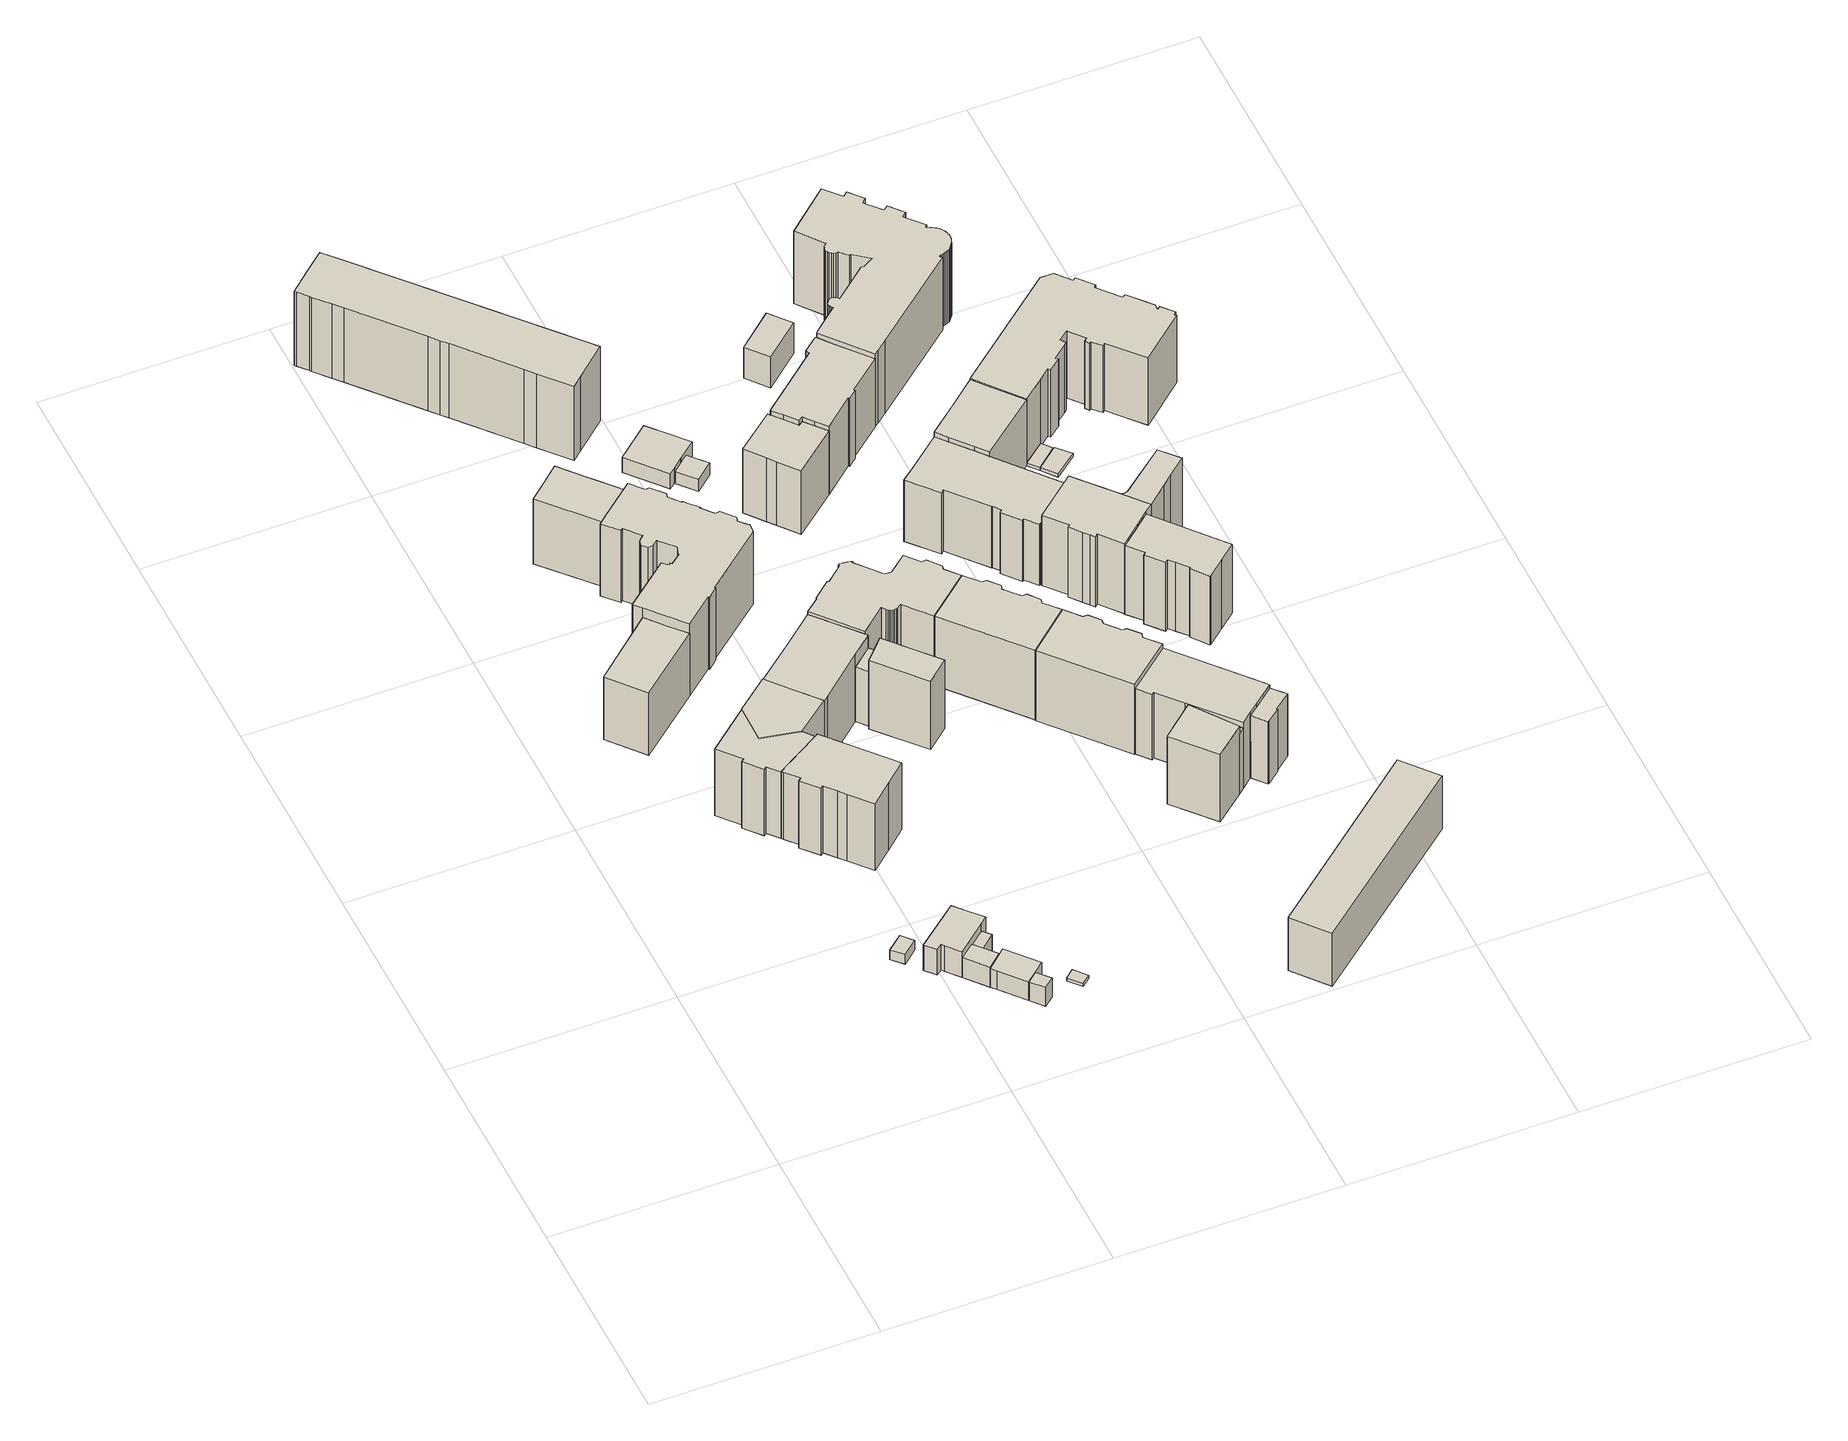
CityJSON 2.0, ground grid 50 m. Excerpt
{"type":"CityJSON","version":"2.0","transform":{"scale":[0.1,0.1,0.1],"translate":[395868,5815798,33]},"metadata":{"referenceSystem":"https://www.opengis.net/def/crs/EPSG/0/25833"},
"CityObjects":{
"building1":{"type":"Building","attributes":{"Gemeindeschluessel":"11000009","BezugspunktDach":"2200","function":"31001_2000","measuredHeight":2.67,"storeysAboveGround":1},"address":[{"country":"Germany","locality":"Berlin","thoroughfareNumber":"2 (2)","thoroughfareName":"Schwindstraße"}],"geometry":[{"type":"Solid","lod":"1","boundaries":[[[[0,1,2,3]],[[4,5,6,7]],[[4,7,3,2]],[[5,4,2,1]],[[6,5,1,0]],[[7,6,0,3]]]]}]},
"building2":{"type":"Building","attributes":{"Gemeindeschluessel":"11000009","BezugspunktDach":"2200","function":"31001_1010","measuredHeight":19.18,"storeysAboveGround":5},"address":[{"country":"Germany","locality":"Berlin","thoroughfareNumber":"4","thoroughfareName":"Karpfenteichstraße"}],"geometry":[{"type":"Solid","lod":"1","boundaries":[[[[8,9,10,11,12]],[[13,14,15,16,17]],[[13,17,12,11]],[[14,13,11,10]],[[15,14,10,9]],[[16,15,9,8]],[[17,16,8,12]]]]}]},
"building3":{"type":"Building","attributes":{"Gemeindeschluessel":"11000009","BezugspunktDach":"2200","function":"31001_1010","measuredHeight":8.72,"storeysAboveGround":2},"address":[{"country":"Germany","locality":"Berlin","thoroughfareNumber":"2","thoroughfareName":"Schwindstraße"}],"geometry":[{"type":"Solid","lod":"1","boundaries":[[[[18,19,20,21,22,23,24,25,26]],[[27,28,29,30,31,32,33,34,35]],[[27,35,26,25]],[[28,27,25,24]],[[29,28,24,23]],[[30,29,23,22]],[[31,30,22,21]],[[32,31,21,20]],[[33,32,20,19]],[[34,33,19,18]],[[35,34,18,26]]]]}]},
"building4":{"type":"Building","attributes":{"Gemeindeschluessel":"11000009","function":"31001_1010"},"address":[{"country":"Germany","locality":"Berlin","thoroughfareNumber":"15","thoroughfareName":"Karpfenteichstraße"},{"country":"Germany","locality":"Berlin","thoroughfareNumber":"1","thoroughfareName":"Schwindstraße"}],"children":["building4-1","building4-2","building4-3"]},
"building4-1":{"type":"BuildingPart","attributes":{"BezugspunktDach":"2200","measuredHeight":22.86,"storeysAboveGround":4},"parents":["building4"],"geometry":[{"type":"MultiSurface","lod":"1","boundaries":[[[36,37,38,39,40,41,42,43,44,45,46,47,48,49]],[[50,51,52,53,54,55,56,57,58,59,60,61,62,63]],[[64,65,66,65,67,49,48]],[[68,64,50,48,47]],[[52,51,47,46]],[[53,52,46,45]],[[54,53,45,44]],[[55,54,44,43]],[[56,55,43,42]],[[57,56,42,41]],[[58,57,41,40]],[[59,58,40,39]],[[60,59,39,38]],[[61,60,38,37]],[[62,61,37,36]],[[63,62,36,49]],[[50,66,65,64]],[[63,67,65,66]],[[51,50,64,68]]]}]},
"building4-2":{"type":"BuildingPart","attributes":{"BezugspunktDach":"2200","measuredHeight":22.29,"storeysAboveGround":4},"parents":["building4"],"geometry":[{"type":"MultiSurface","lod":"1","boundaries":[[[69,70,71,72,67,65,68,73,74,75]],[[76,77,51,66,63,78,79,80,81,82]],[[76,82,75,74]],[[77,76,74,73]],[[51,77,73,68]],[[78,63,67,72]],[[79,78,72,71]],[[80,79,71,70]],[[81,80,70,69]],[[82,81,69,75]],[[66,50,64,65]],[[51,68,64,50]],[[66,65,67,63]]]}]},
"building4-3":{"type":"BuildingPart","attributes":{"BezugspunktDach":"2200","measuredHeight":21.88,"storeysAboveGround":4},"parents":["building4"],"geometry":[{"type":"Solid","lod":"1","boundaries":[[[[83,84,85,86,87,88]],[[76,89,90,91,77,92]],[[76,92,88,87]],[[89,76,87,86]],[[90,89,86,85]],[[91,90,85,84]],[[77,91,84,83]],[[92,77,83,88]]]]}]},
"building5":{"type":"Building","attributes":{"Gemeindeschluessel":"11000009","function":"31001_2000"},"address":[{"country":"Germany","locality":"Berlin","thoroughfareNumber":"2 (1)","thoroughfareName":"Schwindstraße"}],"children":["building5-1","building5-2","building5-3","building5-4"]},
"building5-1":{"type":"BuildingPart","attributes":{"BezugspunktDach":"2200","measuredHeight":5.3,"storeysAboveGround":1},"parents":["building5"],"geometry":[{"type":"MultiSurface","lod":"1","boundaries":[[[93,94,95,96,97,98,99]],[[100,101,102,103,104,105,106]],[[101,100,98,97]],[[102,101,97,96]],[[103,102,96,95]],[[105,104,94,93]],[[106,105,93,99]],[[100,106,99,98,107]],[[95,94,104,103]]]}]},
"building5-2":{"type":"BuildingPart","attributes":{"BezugspunktDach":"2200","measuredHeight":5.22,"storeysAboveGround":1},"parents":["building5"],"geometry":[{"type":"Solid","lod":"1","boundaries":[[[[108,109,110,111]],[[30,112,113,114]],[[30,114,111,110]],[[112,30,110,109]],[[113,112,109,108]],[[113,108,111,114]]]]}]},
"building5-3":{"type":"BuildingPart","attributes":{"BezugspunktDach":"2200","measuredHeight":5.57,"storeysAboveGround":1},"parents":["building5"],"geometry":[{"type":"MultiSurface","lod":"1","boundaries":[[[115,116,117,118,119]],[[114,113,100,106,31]],[[114,31,119,118]],[[113,108,111,114,118,117]],[[100,113,117,116]],[[99,98,116,115]],[[31,106,115,119]],[[114,111,108,113]],[[106,100,98,99]]]}]},
"building5-4":{"type":"BuildingPart","attributes":{"BezugspunktDach":"2200","measuredHeight":5.3,"storeysAboveGround":1},"parents":["building5"],"geometry":[{"type":"Solid","lod":"1","boundaries":[[[[120,121,95,94]],[[103,122,123,104]],[[122,103,95,121]],[[123,122,121,120]],[[104,123,120,94]],[[94,95,103,104]]]]}]},
"building6":{"type":"Building","attributes":{"Gemeindeschluessel":"11000009","BezugspunktDach":"2200","function":"31001_2000","measuredHeight":0.884,"storeysAboveGround":1},"address":[{"country":"Germany","locality":"Berlin","thoroughfareNumber":"2 (3)","thoroughfareName":"Schwindstraße"}],"geometry":[{"type":"Solid","lod":"1","boundaries":[[[[124,125,126,127]],[[128,129,130,131]],[[128,131,127,126]],[[129,128,126,125]],[[130,129,125,124]],[[131,130,124,127]]]]}]},
"building7":{"type":"Building","attributes":{"Gemeindeschluessel":"11000009","BezugspunktDach":"2200","function":"31001_1010","measuredHeight":19.99,"storeysAboveGround":5},"address":[{"country":"Germany","locality":"Berlin","thoroughfareNumber":"9","thoroughfareName":"Defreggerstraße"}],"geometry":[{"type":"Solid","lod":"1","boundaries":[[[[132,133,134,135,136,137,138,139]],[[140,141,142,143,144,145,146,147]],[[140,147,139,138]],[[141,140,138,137]],[[142,141,137,136]],[[143,142,136,135]],[[144,143,135,134]],[[145,144,134,133]],[[146,145,133,132]],[[147,146,132,139]]]]}]},
"building8":{"type":"Building","attributes":{"Gemeindeschluessel":"11000009","BezugspunktDach":"2200","function":"31001_1010","measuredHeight":20.35,"storeysAboveGround":4},"address":[{"country":"Germany","locality":"Berlin","thoroughfareNumber":"10","thoroughfareName":"Defreggerstraße"},{"country":"Germany","locality":"Berlin","thoroughfareNumber":"3","thoroughfareName":"Karpfenteichstraße"}],"geometry":[{"type":"Solid","lod":"1","boundaries":[[[[148,149,150,151,152,153,154,155,156,157,158,159,160,161,162,163,164,165,166,167,168,169,170,171,172,173,174,175,176,177,178,179,180,181,182,183,184,185,186,187,188,189,190]],[[191,192,193,194,195,196,197,198,199,200,201,202,203,204,205,146,144,206,207,208,209,210,211,212,213,214,215,216,217,218,219,220,221,222,223,224,225,226,227,228,15,13,229]],[[191,229,190,189]],[[192,191,189,188]],[[193,192,188,187]],[[194,193,187,186]],[[195,194,186,185]],[[196,195,185,184]],[[197,196,184,183]],[[198,197,183,182]],[[199,198,182,181]],[[200,199,181,180]],[[201,200,180,179]],[[202,201,179,178]],[[203,202,178,177]],[[204,203,177,176]],[[205,204,176,175]],[[146,205,175,174]],[[144,146,174,173]],[[206,144,173,172]],[[207,206,172,171]],[[208,207,171,170]],[[209,208,170,169]],[[210,209,169,168]],[[211,210,168,167]],[[212,211,167,166]],[[213,212,166,165]],[[214,213,165,164]],[[215,214,164,163]],[[216,215,163,162]],[[217,216,162,161]],[[218,217,161,160]],[[219,218,160,159]],[[220,219,159,158]],[[221,220,158,157]],[[222,221,157,156]],[[223,222,156,155]],[[224,223,155,154]],[[225,224,154,153]],[[226,225,153,152]],[[227,226,152,151]],[[228,227,151,150]],[[15,228,150,149]],[[13,15,149,148]],[[229,13,148,190]]]]}]},
"building9":{"type":"Building","attributes":{"Gemeindeschluessel":"11000009","BezugspunktDach":"2200","function":"31001_1010","measuredHeight":23.7,"storeysAboveGround":5},"address":[{"country":"Germany","locality":"Berlin","thoroughfareNumber":"14, 14A, 15","thoroughfareName":"Defreggerstraße"}],"geometry":[{"type":"Solid","lod":"1","boundaries":[[[[230,231,232,233,234,235,236,237,238,239,240,241,242,243,244,245,246,247]],[[248,249,250,251,252,253,254,255,256,257,258,259,260,261,262,263,264,265]],[[248,265,247,246]],[[249,248,246,245]],[[250,249,245,244]],[[251,250,244,243]],[[252,251,243,242]],[[253,252,242,241]],[[254,253,241,240]],[[255,254,240,239]],[[256,255,239,238]],[[257,256,238,237]],[[258,257,237,236]],[[259,258,236,235]],[[260,259,235,234]],[[261,260,234,233]],[[262,261,233,232]],[[263,262,232,231]],[[264,263,231,230]],[[265,264,230,247]]]]}]},
"building10":{"type":"Building","attributes":{"Gemeindeschluessel":"11000009","function":"31001_1010"},"address":[{"country":"Germany","locality":"Berlin","thoroughfareNumber":"16","thoroughfareName":"Karpfenteichstraße"}],"children":["building10-1","building10-2","building10-3"]},
"building10-1":{"type":"BuildingPart","attributes":{"BezugspunktDach":"2200","measuredHeight":22.66,"storeysAboveGround":4},"parents":["building10"],"geometry":[{"type":"Solid","lod":"1","boundaries":[[[[266,267,268,269,270,271,272,273,274,275,276,277]],[[278,279,280,281,282,283,284,285,286,287,288,289]],[[278,289,277,276]],[[279,278,276,275]],[[280,279,275,274]],[[281,280,274,273]],[[282,281,273,272]],[[283,282,272,271]],[[284,290,291,283,271,270]],[[285,284,270,269]],[[286,285,269,268]],[[287,286,268,267]],[[288,287,267,266]],[[289,288,266,277]],[[283,291,290,284]]]]}]},
"building10-2":{"type":"BuildingPart","attributes":{"BezugspunktDach":"2200","measuredHeight":15.35,"storeysAboveGround":4},"parents":["building10"],"geometry":[{"type":"MultiSurface","lod":"1","boundaries":[[[292,293,291,290]],[[283,294,295,284]],[[294,283,291,293]],[[284,295,292,290]],[[284,290,291,283]],[[295,296,297,292]],[[294,293,297,296]]]}]},
"building10-3":{"type":"BuildingPart","attributes":{"BezugspunktDach":"2200","measuredHeight":20.87,"storeysAboveGround":4},"parents":["building10"],"geometry":[{"type":"MultiSurface","lod":"1","boundaries":[[[298,299,300,301,302,303,304]],[[295,296,294,305,306,307,308]],[[295,308,304,303]],[[297,292,295,303,302]],[[293,297,296,302,301]],[[305,294,301,300]],[[306,305,300,299]],[[307,306,299,298]],[[308,307,298,304]],[[296,295,292,297]],[[294,309,296,297,293]]]}]},
"building11":{"type":"Building","attributes":{"Gemeindeschluessel":"11000009","BezugspunktDach":"2200","function":"31001_1010","measuredHeight":19.86,"storeysAboveGround":4},"address":[{"country":"Germany","locality":"Berlin","thoroughfareNumber":"17","thoroughfareName":"Karpfenteichstraße"},{"country":"Germany","locality":"Berlin","thoroughfareNumber":"1","thoroughfareName":"Leiblstraße"}],"geometry":[{"type":"Solid","lod":"1","boundaries":[[[[310,311,312,313,314,315,316,317,318,319,320,321,322,323,324,325,326,327,328,329,330,331,332,333,334,335,336,337,338,339,340,341,342,343,344]],[[345,346,347,348,349,350,351,352,353,354,355,356,357,358,359,360,361,362,363,364,365,366,367,368,369,370,371,372,373,374,375,376,377,282,279]],[[345,279,344,343]],[[346,345,343,342]],[[347,346,342,341]],[[348,347,341,340]],[[349,348,340,339]],[[350,349,339,338]],[[351,350,338,337]],[[352,351,337,336]],[[353,352,336,335]],[[354,353,335,334]],[[355,354,334,333]],[[356,355,333,332]],[[357,356,332,331]],[[358,357,331,330]],[[359,358,330,329]],[[360,359,329,328]],[[361,360,328,327]],[[362,361,327,326]],[[363,362,326,325]],[[364,363,325,324]],[[365,364,324,323]],[[366,365,323,322]],[[367,366,322,321]],[[368,367,321,320]],[[369,368,320,319]],[[370,369,319,318]],[[371,370,318,317]],[[372,371,317,316]],[[373,372,316,315]],[[374,373,315,314]],[[375,374,314,313]],[[376,375,313,312]],[[377,376,312,311]],[[282,377,311,310]],[[279,282,310,344]]]]}]},
"building12":{"type":"Building","attributes":{"Gemeindeschluessel":"11000009","BezugspunktDach":"2200","function":"31001_1010","measuredHeight":4.77,"storeysAboveGround":1},"address":[{"country":"Germany","locality":"Berlin","thoroughfareNumber":"12","thoroughfareName":"Defreggerstraße"}],"geometry":[{"type":"Solid","lod":"1","boundaries":[[[[378,379,380,381,382,383,384]],[[385,386,387,388,389,390,391]],[[385,391,384,383]],[[386,385,383,382]],[[387,386,382,381]],[[388,387,381,380]],[[389,388,380,379]],[[390,389,379,378]],[[391,390,378,384]]]]}]},
"building13":{"type":"Building","attributes":{"Gemeindeschluessel":"11000009","BezugspunktDach":"2200","function":"31001_2523","measuredHeight":3.45,"storeysAboveGround":1},"address":[{"country":"Germany","locality":"Berlin","thoroughfareNumber":"11 (1)","thoroughfareName":"Defreggerstraße"}],"geometry":[{"type":"Solid","lod":"1","boundaries":[[[[392,393,394,395]],[[396,397,398,399]],[[396,399,395,394]],[[397,396,394,393]],[[398,397,393,392]],[[399,398,392,395]]]]}]},
"building14":{"type":"Building","attributes":{"Gemeindeschluessel":"11000009","BezugspunktDach":"2200","function":"31001_1010","measuredHeight":20.08,"storeysAboveGround":5},"address":[{"country":"Germany","locality":"Berlin","thoroughfareNumber":"11","thoroughfareName":"Defreggerstraße"}],"geometry":[{"type":"Solid","lod":"1","boundaries":[[[[400,401,402,403,404,405,406,407,408,409]],[[410,411,412,413,414,415,416,417,418,419]],[[410,419,409,408]],[[411,410,408,407]],[[412,411,407,406]],[[413,412,406,405]],[[414,413,405,404]],[[415,414,404,403]],[[416,415,403,402]],[[417,416,402,401]],[[418,417,401,400]],[[419,418,400,409]]]]}]},
"building15":{"type":"Building","attributes":{"Gemeindeschluessel":"11000009","BezugspunktDach":"2200","function":"31001_1010","measuredHeight":19.62,"storeysAboveGround":4},"address":[{"country":"Germany","locality":"Berlin","thoroughfareNumber":"2","thoroughfareName":"Leiblstraße"}],"geometry":[{"type":"Solid","lod":"1","boundaries":[[[[420,421,422,423,424,425,426,427,428,429,430,431,322,321]],[[432,433,434,435,436,437,438,439,440,441,442,443,444,445]],[[432,445,321,322]],[[433,432,322,431]],[[434,433,431,430]],[[435,434,430,429]],[[436,435,429,428]],[[437,436,428,427]],[[438,437,427,426]],[[439,438,426,425]],[[440,439,425,424]],[[441,440,424,423]],[[442,441,423,422]],[[443,442,422,421]],[[444,443,421,420]],[[445,444,420,321]]]]}]},
"building16":{"type":"Building","attributes":{"Gemeindeschluessel":"11000009","BezugspunktDach":"2200","function":"31001_1010","measuredHeight":19.81,"storeysAboveGround":4},"address":[{"country":"Germany","locality":"Berlin","thoroughfareNumber":"3","thoroughfareName":"Leiblstraße"}],"geometry":[{"type":"Solid","lod":"1","boundaries":[[[[446,447,448,449,450,451,452,453,454,455,456,457,458,421,420]],[[459,460,461,462,463,464,465,466,467,468,469,470,471,472,473]],[[459,473,420,421]],[[460,459,421,458]],[[461,460,458,457]],[[462,461,457,456]],[[463,462,456,455]],[[464,463,455,454]],[[465,464,454,453]],[[466,465,453,452]],[[467,466,452,451]],[[468,467,451,450]],[[469,468,450,449]],[[470,469,449,448]],[[471,470,448,447]],[[472,471,447,446]],[[473,472,446,420]]]]}]},
"building17":{"type":"Building","attributes":{"Gemeindeschluessel":"11000009","BezugspunktDach":"2200","function":"31001_1010","measuredHeight":20.66,"storeysAboveGround":4},"address":[{"country":"Germany","locality":"Berlin","thoroughfareNumber":"2","thoroughfareName":"Karpfenteichstraße"}],"geometry":[{"type":"Solid","lod":"1","boundaries":[[[[474,475,476,477,478,479,480,481,482,483,484,485,486,487,488,489,490]],[[491,492,493,494,495,496,497,498,499,500,501,502,503,504,505,506,507]],[[491,507,490,489]],[[492,491,489,488]],[[493,492,488,487]],[[494,493,487,486]],[[495,494,486,485]],[[496,495,485,484]],[[497,496,484,483]],[[498,497,483,482]],[[499,498,482,481]],[[500,499,481,480]],[[501,500,480,479]],[[502,501,479,478]],[[503,502,478,477]],[[504,503,477,476]],[[505,504,476,475]],[[506,505,475,474]],[[507,506,474,490]]]]}]},
"building18":{"type":"Building","attributes":{"Gemeindeschluessel":"11000009","BezugspunktDach":"2200","function":"31001_1010","measuredHeight":16.63,"storeysAboveGround":4},"address":[{"country":"Germany","locality":"Berlin","thoroughfareNumber":"5, 6, 7","thoroughfareName":"Leiblstraße"}],"geometry":[{"type":"Solid","lod":"1","boundaries":[[[[508,509,510,511,512]],[[513,514,515,516,517]],[[513,517,512,511]],[[514,513,511,510]],[[515,514,510,509]],[[516,515,509,508]],[[517,516,508,512]]]]}]},
"building19":{"type":"Building","attributes":{"Gemeindeschluessel":"11000009","function":"31001_1010"},"address":[{"country":"Germany","locality":"Berlin","thoroughfareNumber":"4","thoroughfareName":"Leiblstraße"}],"children":["building19-1","building19-2","building19-3","building19-4"]},
"building19-1":{"type":"BuildingPart","attributes":{"BezugspunktDach":"2200","measuredHeight":20.63,"storeysAboveGround":4},"parents":["building19"],"geometry":[{"type":"MultiSurface","lod":"1","boundaries":[[[518,519,520,521,522,523,524,525,526,527,528,529]],[[530,531,532,533,534,535,536,537,538,539,540,541]],[[530,541,529,528]],[[531,530,528,527]],[[532,531,527,526]],[[533,532,526,525]],[[534,533,525,524]],[[542,543,524,523]],[[536,544,542,535,523,522]],[[537,536,522,521]],[[545,546,537,521,520]],[[539,538,520,519]],[[540,539,519,518]],[[541,540,518,529]],[[535,534,543,542]],[[547,535,542,544,536]],[[538,537,546,545]]]}]},
"building19-2":{"type":"BuildingPart","attributes":{"BezugspunktDach":"2200","measuredHeight":16.89,"storeysAboveGround":4},"parents":["building19"],"geometry":[{"type":"Solid","lod":"1","boundaries":[[[[548,549,546,545,550]],[[538,537,551,552,553]],[[538,553,550,545]],[[551,537,546,549]],[[553,552,548,550]],[[537,538,545,546]],[[551,549,548,552]]]]}]},
"building19-3":{"type":"BuildingPart","attributes":{"BezugspunktDach":"2200","measuredHeight":20.24,"storeysAboveGround":4},"parents":["building19"],"geometry":[{"type":"MultiSurface","lod":"1","boundaries":[[[554,555,556,557]],[[552,551,558,559]],[[552,559,557,556]],[[549,548,560,556,555]],[[558,551,555,554]],[[559,558,554,557]],[[551,552,560,548,549]]]}]},
"building19-4":{"type":"BuildingPart","attributes":{"BezugspunktDach":"2200","measuredHeight":19.57,"storeysAboveGround":4},"parents":["building19"],"geometry":[{"type":"MultiSurface","lod":"1","boundaries":[[[561,562,563,564,565,566,567,568,543,544]],[[534,569,570,571,572,573,574,575,576,536]],[[569,534,543,568]],[[570,569,568,567]],[[571,570,567,566]],[[572,571,566,565]],[[573,572,565,564]],[[574,573,564,563]],[[575,574,563,562]],[[576,575,562,561]],[[536,576,561,544]],[[534,577,535,542,543]],[[536,544,542,535,578]]]}]},
"building20":{"type":"Building","attributes":{"Gemeindeschluessel":"11000009","BezugspunktDach":"2200","function":"31001_2000","measuredHeight":8.72,"storeysAboveGround":2},"address":[{"country":"Germany","locality":"Berlin","thoroughfareNumber":"50 (1)","thoroughfareName":"Am Treptower Park"}],"geometry":[{"type":"Solid","lod":"1","boundaries":[[[[579,580,581,582]],[[583,584,585,586]],[[583,586,582,581]],[[584,583,581,580]],[[585,584,580,579]],[[586,585,579,582]]]]}]},
"building21":{"type":"Building","attributes":{"Gemeindeschluessel":"11000009","function":"31001_1010"},"address":[{"country":"Germany","locality":"Berlin","thoroughfareNumber":"18","thoroughfareName":"Karpfenteichstraße"},{"country":"Germany","locality":"Berlin","thoroughfareNumber":"25","thoroughfareName":"Leiblstraße"}],"children":["building21-1","building21-2"]},
"building21-1":{"type":"BuildingPart","attributes":{"BezugspunktDach":"2200","measuredHeight":19.32,"storeysAboveGround":4},"parents":["building21"],"geometry":[{"type":"MultiSurface","lod":"1","boundaries":[[[587,588,589,590,591,592,593,594,595,596,597,598,599,600,601,602,603,604,605]],[[606,607,608,609,610,611,612,613,614,615,616,617,618,619,620,621,622,623,624]],[[606,624,605,604]],[[607,606,604,603]],[[608,607,603,602]],[[610,609,601,600]],[[611,610,600,599]],[[612,611,599,598]],[[613,612,598,597]],[[614,613,597,596]],[[615,614,596,595]],[[616,615,595,594]],[[617,616,594,593]],[[618,617,593,592]],[[619,618,592,591]],[[620,619,591,590]],[[621,620,590,589]],[[622,621,589,588]],[[623,622,588,587]],[[624,623,587,605]],[[609,625,626,601,627]],[[628,629,626,625]],[[608,630,602,629,631,628]]]}]},
"building21-2":{"type":"BuildingPart","attributes":{"BezugspunktDach":"2200","measuredHeight":19.47,"storeysAboveGround":4},"parents":["building21"],"geometry":[{"type":"MultiSurface","lod":"1","boundaries":[[[632,633,634,635,636,637,638,639,640]],[[641,642,643,644,645,609,625,628,608]],[[641,608,640,639]],[[642,641,639,638]],[[643,642,638,637]],[[644,643,637,636]],[[645,644,636,635]],[[609,645,635,634]],[[626,601,609,634,633]],[[629,626,625,633,632]],[[646,602,629,628,632,640]],[[625,609,601,626]],[[628,647,625,626,629]],[[608,628,629,602,646]]]}]},
"building22":{"type":"Building","attributes":{"Gemeindeschluessel":"11000009","function":"31001_1010"},"address":[{"country":"Germany","locality":"Berlin","thoroughfareNumber":"24","thoroughfareName":"Leiblstraße"}],"children":["building22-1","building22-2"]},
"building22-1":{"type":"BuildingPart","attributes":{"BezugspunktDach":"2200","measuredHeight":21.53,"storeysAboveGround":4},"parents":["building22"],"geometry":[{"type":"MultiSurface","lod":"1","boundaries":[[[648,649,650,651,652,653,654,655,656,657,658,659,660,661]],[[662,663,664,665,666,667,668,669,670,671,672,673,674,675]],[[662,675,661,660]],[[663,662,660,659]],[[664,663,659,658]],[[665,676,677,658,657]],[[666,665,657,656]],[[667,666,656,655]],[[668,667,655,654]],[[669,668,654,653]],[[670,669,653,652]],[[671,670,652,651]],[[672,671,651,650]],[[673,672,650,649]],[[674,673,649,648]],[[675,674,648,661]],[[664,677,676,665]]]}]},
"building22-2":{"type":"BuildingPart","attributes":{"BezugspunktDach":"2200","measuredHeight":19.68,"storeysAboveGround":4},"parents":["building22"],"geometry":[{"type":"MultiSurface","lod":"1","boundaries":[[[676,678,679,680,681,682,683,684,685,686,687,677]],[[688,689,690,691,692,693,694,695,696,697,665,664]],[[688,664,677,687]],[[689,688,687,686]],[[690,689,686,685]],[[691,690,685,684]],[[692,691,684,683]],[[693,692,683,682]],[[694,693,682,681]],[[695,694,681,680]],[[696,695,680,679]],[[697,696,679,678]],[[665,697,678,676]],[[664,665,676,677,698]]]}]},
"building23":{"type":"Building","attributes":{"Gemeindeschluessel":"11000009","BezugspunktDach":"2200","function":"31001_1010","measuredHeight":23.24,"storeysAboveGround":4},"address":[{"country":"Germany","locality":"Berlin","thoroughfareNumber":"23","thoroughfareName":"Leiblstraße"}],"geometry":[{"type":"Solid","lod":"1","boundaries":[[[[699,700,701,702,703,704,705,706,707,708,709,710,711,712]],[[713,714,715,716,717,718,719,720,721,722,723,724,725,726]],[[713,726,712,711]],[[714,713,711,710]],[[715,714,710,709]],[[716,715,709,708]],[[717,716,708,707]],[[718,717,707,706]],[[719,718,706,705]],[[720,719,705,704]],[[721,720,704,703]],[[722,721,703,702]],[[723,722,702,701]],[[724,723,701,700]],[[725,724,700,699]],[[726,725,699,712]]]]}]},
"building24":{"type":"Building","attributes":{"Gemeindeschluessel":"11000009","BezugspunktDach":"2200","function":"31001_1010","measuredHeight":20.52,"storeysAboveGround":4},"address":[{"country":"Germany","locality":"Berlin","thoroughfareNumber":"50","thoroughfareName":"Am Treptower Park"},{"country":"Germany","locality":"Berlin","thoroughfareNumber":"1","thoroughfareName":"Karpfenteichstraße"}],"geometry":[{"type":"Solid","lod":"1","boundaries":[[[[727,728,729,730,731,732,733,734,735,736,737,738,739,740,741,742,743,744,745,746,747,748,749,750,751,752,753,754,755,756,757,758,759,760,761,762,763,764,765,766,767,768,769,770,771,772,773,774,775,776,777,778,779,780,781,782,783,784,785,786,787,788,789,790,791,792,793,794,795,796,797,798,799,800,801,802,803,804,805,806]],[[807,808,809,810,811,812,813,814,815,816,817,818,819,820,821,822,823,824,825,826,827,828,829,830,831,832,833,834,835,836,837,838,839,840,841,842,843,844,845,846,847,848,849,850,851,852,853,854,855,856,857,858,859,860,861,862,863,864,865,866,867,868,869,870,871,872,873,874,875,876,877,878,879,880,881,882,883,884,885,886]],[[807,886,806,805]],[[808,807,805,804]],[[809,808,804,803]],[[810,809,803,802]],[[811,810,802,801]],[[812,811,801,800]],[[813,812,800,799]],[[814,813,799,798]],[[815,814,798,797]],[[816,815,797,796]],[[817,816,796,795]],[[818,817,795,794]],[[819,818,794,793]],[[820,819,793,792]],[[821,820,792,791]],[[822,821,791,790]],[[823,822,790,789]],[[824,823,789,788]],[[825,824,788,787]],[[826,825,787,786]],[[827,826,786,785]],[[828,827,785,784]],[[829,828,784,783]],[[830,829,783,782]],[[831,830,782,781]],[[832,831,781,780]],[[833,832,780,779]],[[834,833,779,778]],[[835,834,778,777]],[[836,835,777,776]],[[837,836,776,775]],[[838,837,775,774]],[[839,838,774,773]],[[840,839,773,772]],[[841,840,772,771]],[[842,841,771,770]],[[843,842,770,769]],[[844,843,769,768]],[[845,844,768,767]],[[846,845,767,766]],[[847,846,766,765]],[[848,847,765,764]],[[849,848,764,763]],[[850,849,763,762]],[[851,850,762,761]],[[852,851,761,760]],[[853,852,760,759]],[[854,853,759,758]],[[855,854,758,757]],[[856,855,757,756]],[[857,856,756,755]],[[858,857,755,754]],[[859,858,754,753]],[[860,859,753,752]],[[861,860,752,751]],[[862,861,751,750]],[[863,862,750,749]],[[864,863,749,748]],[[865,864,748,747]],[[866,865,747,746]],[[867,866,746,745]],[[868,867,745,744]],[[869,868,744,743]],[[870,869,743,742]],[[871,870,742,741]],[[872,871,741,740]],[[873,872,740,739]],[[874,873,739,738]],[[875,874,738,737]],[[876,875,737,736]],[[877,876,736,735]],[[878,877,735,734]],[[879,878,734,733]],[[880,879,733,732]],[[881,880,732,731]],[[882,881,731,730]],[[883,882,730,729]],[[884,883,729,728]],[[885,884,728,727]],[[886,885,727,806]]]]}]},
"building25":{"type":"Building","attributes":{"Gemeindeschluessel":"11000009","BezugspunktDach":"2200","function":"31001_2000","measuredHeight":0.944,"storeysAboveGround":1},"address":[{"country":"Germany","locality":"Berlin","thoroughfareNumber":"51 (2)","thoroughfareName":"Am Treptower Park"}],"geometry":[{"type":"Solid","lod":"1","boundaries":[[[[887,888,889,890]],[[891,892,893,894]],[[891,894,890,889]],[[892,891,889,888]],[[893,892,888,887]],[[894,893,887,890]]]]}]},
"building26":{"type":"Building","attributes":{"Gemeindeschluessel":"11000009","BezugspunktDach":"2200","function":"31001_2000","measuredHeight":0.96,"storeysAboveGround":2},"address":[{"country":"Germany","locality":"Berlin","thoroughfareNumber":"51 (3)","thoroughfareName":"Am Treptower Park"}],"geometry":[{"type":"Solid","lod":"1","boundaries":[[[[895,896,897,888,887]],[[892,898,899,900,893]],[[892,893,887,888]],[[898,892,888,897]],[[899,898,897,896]],[[900,899,896,895]],[[893,900,895,887]]]]}]},
"building27":{"type":"Building","attributes":{"Gemeindeschluessel":"11000009","BezugspunktDach":"2200","function":"31001_1010","measuredHeight":18.99,"storeysAboveGround":4},"address":[{"country":"Germany","locality":"Berlin","thoroughfareNumber":"51","thoroughfareName":"Am Treptower Park"},{"country":"Germany","locality":"Berlin","thoroughfareNumber":"19","thoroughfareName":"Karpfenteichstraße"}],"geometry":[{"type":"Solid","lod":"1","boundaries":[[[[901,902,903,904,905,906,907,908,909,910,911,912,913,914,915,916,917,918,919,920,921,922,923,924,925,926,927,928,929,930,931,932,933,934,935]],[[936,937,938,939,940,941,942,943,944,945,946,947,948,949,950,951,952,953,954,955,956,957,958,959,960,961,962,963,964,965,966,967,891,894,968]],[[936,968,935,934]],[[937,936,934,933]],[[938,937,933,932]],[[939,938,932,931]],[[940,939,931,930]],[[941,940,930,929]],[[942,941,929,928]],[[943,942,928,927]],[[944,943,927,926]],[[945,944,926,925]],[[946,945,925,924]],[[947,946,924,923]],[[948,947,923,922]],[[949,948,922,921]],[[950,949,921,920]],[[951,950,920,919]],[[952,951,919,918]],[[953,952,918,917]],[[954,953,917,916]],[[955,954,916,915]],[[956,955,915,914]],[[957,956,914,913]],[[958,957,913,912]],[[959,958,912,911]],[[960,959,911,910]],[[961,960,910,909]],[[962,961,909,908]],[[963,962,908,907]],[[964,963,907,906]],[[965,964,906,905]],[[966,965,905,904]],[[967,966,904,903]],[[891,967,903,902]],[[894,891,902,901]],[[968,894,901,935]]]]}]}
},
"vertices":[
[444,392,40],[476,420,40],[455,445,40],[421,416,40],[455,445,13],[476,420,13],[444,392,13],[421,416,13],
[212,1122,187],[351,1239,187],[317,1277,187],[284,1316,187],[148,1198,187],[284,1316,10],[317,1277,10],[351,1239,10],[212,1122,10],[148,1198,10],
[490,341,84],[502,350,84],[507,344,84],[532,315,84],[597,370,84],[613,384,84],[588,412,84],[563,440,84],[470,363,84],[563,440,12],[588,412,12],[613,384,12],[597,370,12],[532,315,12],[507,344,12],[502,350,12],[490,341,12],[470,363,12],
[362,803,201],[387,775,201],[380,769,201],[412,733,201],[418,738,201],[439,714,201],[453,698,201],[493,652,201],[540,693,201],[586,734,201],[465,873,201],[459,869,201],[412,840,201],[359,807,201],[412,840,12],[459,869,12],[465,873,12],[586,734,12],[540,693,12],[493,652,12],[453,698,12],[439,714,12],[418,738,12],[412,733,12],[380,769,12],[387,775,12],[362,803,12],[359,807,12],[412,840,200],[409,838,200],[409,838,12],[359,807,200],[459,869,200],
[305,869,200],[299,864,200],[331,827,200],[337,832,200],[441,892,200],[356,995,200],[264,917,200],[356,995,12],[441,892,12],[337,832,12],[331,827,12],[299,864,12],[305,869,12],[264,917,12],
[441,892,202],[514,951,202],[470,1002,202],[427,1054,202],[356,995,202],[355,908,202],[427,1054,12],[470,1002,12],[514,951,12],[355,908,12],
[582,257,65],[627,204,65],[649,223,65],[672,243,65],[616,308,65],[603,296,65],[572,268,65],[603,296,12],[616,308,12],[672,243,12],[649,223,12],[627,204,12],[582,257,12],[572,268,12],[603,296,28],
[580,323,64],[613,353,64],[597,370,64],[563,342,64],[613,353,12],[580,323,12],[563,342,12],
[572,268,68],[603,296,68],[580,323,68],[563,342,68],[532,315,68],
[651,176,65],[673,195,65],[673,195,12],[651,176,12],
[741,197,20],[760,213,20],[736,241,20],[717,224,20],[736,241,11],[760,213,11],[741,197,11],[717,224,11],
[319,1578,193],[357,1609,193],[394,1641,193],[348,1693,193],[332,1711,193],[289,1761,193],[252,1728,193],[214,1695,193],[252,1728,10],[289,1761,10],[332,1711,10],[348,1693,10],[394,1641,10],[357,1609,10],[319,1578,10],[214,1695,10],
[284,1316,214],[351,1239,214],[414,1292,214],[416,1290,214],[438,1309,214],[436,1311,214],[567,1420,214],[569,1442,214],[566,1442,214],[550,1460,214],[553,1470,214],[529,1498,214],[519,1496,214],[497,1522,214],[499,1523,214],[493,1530,214],[480,1544,214],[473,1552,214],[472,1550,214],[470,1552,214],[454,1571,214],[450,1576,214],[452,1585,214],[428,1613,214],[419,1612,214],[394,1641,214],[319,1578,214],[300,1561,214],[330,1528,214],[334,1532,214],[364,1498,214],[352,1487,214],[350,1475,214],[360,1464,214],[372,1465,214],[384,1475,214],[413,1442,214],[407,1421,214],[386,1404,214],[383,1407,214],[379,1403,214],[367,1415,214],[269,1333,214],[367,1415,10],[379,1403,10],[383,1407,10],[386,1404,10],[407,1421,10],[413,1442,10],[384,1475,10],[372,1465,10],[360,1464,10],[350,1475,10],[352,1487,10],[364,1498,10],[334,1532,10],[330,1528,10],[300,1561,10],[419,1612,10],[428,1613,10],[452,1585,10],[450,1576,10],[454,1571,10],[470,1552,10],[472,1550,10],[473,1552,10],[480,1544,10],[493,1530,10],[499,1523,10],[497,1522,10],[519,1496,10],[529,1498,10],[553,1470,10],[550,1460,10],[566,1442,10],[569,1442,10],[567,1420,10],[436,1311,10],[438,1309,10],[416,1290,10],[414,1292,10],[269,1333,10],
[9,2386,211],[27,2365,211],[30,2361,211],[59,2328,211],[77,2308,211],[197,2170,211],[214,2150,211],[227,2136,211],[334,2012,211],[352,1991,211],[405,1930,211],[428,1950,211],[496,2009,211],[118,2440,211],[97,2463,211],[93,2467,211],[49,2429,211],[5,2390,211],[49,2429,1],[93,2467,1],[97,2463,1],[118,2440,1],[496,2009,1],[428,1950,1],[405,1930,1],[352,1991,1],[334,2012,1],[227,2136,1],[214,2150,1],[197,2170,1],[77,2308,1],[59,2328,1],[30,2361,1],[27,2365,1],[9,2386,1],[5,2390,1],
[464,1010,199],[477,995,199],[514,951,199],[526,961,199],[622,1045,199],[666,1083,199],[662,1088,199],[630,1125,199],[617,1141,199],[580,1183,199],[506,1120,199],[427,1054,199],[506,1120,9],[580,1183,9],[617,1141,9],[630,1125,9],[662,1088,9],[666,1083,9],[622,1045,9],[526,961,9],[514,951,9],[477,995,9],[464,1010,9],[427,1054,9],[622,1045,163],[666,1083,163],
[643,1021,163],[683,1064,163],[683,1064,9],[643,1021,9],[661,1040,9],[661,1040,163],
[727,915,202],[776,957,202],[731,1009,202],[683,1064,202],[661,1040,202],[643,1021,202],[638,1016,202],[731,1009,9],[776,957,9],[727,915,9],[638,1016,9],[674,1054,9],
[662,1088,207],[717,1135,207],[724,1127,207],[727,1124,207],[730,1122,207],[733,1121,207],[736,1120,207],[740,1120,207],[744,1121,207],[747,1123,207],[756,1127,207],[804,1072,207],[898,1152,207],[871,1183,207],[873,1192,207],[851,1219,207],[841,1218,207],[814,1249,207],[775,1216,207],[760,1217,207],[752,1226,207],[742,1239,207],[714,1271,207],[716,1273,207],[712,1276,207],[700,1277,207],[694,1278,207],[690,1278,207],[686,1275,207],[688,1273,207],[651,1241,207],[648,1243,207],[611,1211,207],[611,1208,207],[580,1183,207],[611,1208,9],[611,1211,9],[648,1243,9],[651,1241,9],[688,1273,9],[686,1275,9],[690,1278,9],[694,1278,9],[700,1277,9],[712,1276,9],[716,1273,9],[714,1271,9],[742,1239,9],[752,1226,9],[760,1217,9],[775,1216,9],[814,1249,9],[841,1218,9],[851,1219,9],[873,1192,9],[871,1183,9],[898,1152,9],[804,1072,9],[756,1127,9],[747,1123,9],[744,1121,9],[740,1120,9],[736,1120,9],[733,1121,9],[730,1122,9],[727,1124,9],[724,1127,9],[717,1135,9],
[543,1772,55],[558,1784,55],[579,1803,55],[580,1804,55],[618,1836,55],[548,1915,55],[474,1852,55],[548,1915,13],[618,1836,13],[580,1804,13],[579,1803,13],[558,1784,13],[543,1772,13],[474,1852,13],
[592,1745,45],[630,1778,45],[595,1817,45],[558,1784,45],[595,1817,11],[630,1778,11],[592,1745,11],[558,1784,11],
[682,1616,190],[696,1599,190],[730,1557,190],[824,1635,190],[786,1680,190],[777,1673,190],[773,1677,190],[736,1722,190],[732,1727,190],[648,1658,190],[732,1727,10],[736,1722,10],[773,1677,10],[777,1673,10],[786,1680,10],[824,1635,10],[730,1557,10],[696,1599,10],[682,1616,10],[648,1658,10],
[948,905,207],[1042,987,207],[1012,1020,207],[1014,1030,207],[994,1054,207],[984,1053,207],[981,1057,207],[971,1068,207],[955,1086,207],[958,1096,207],[937,1120,207],[927,1120,207],[898,1152,11],[927,1120,11],[937,1120,11],[958,1096,11],[955,1086,11],[971,1068,11],[981,1057,11],[984,1053,11],[994,1054,11],[1014,1030,11],[1012,1020,11],[1042,987,11],[948,905,11],[804,1072,11],
[1090,741,207],[1185,821,207],[1156,854,207],[1158,864,207],[1137,888,207],[1128,888,207],[1125,891,207],[1115,903,207],[1113,905,207],[1100,920,207],[1101,930,207],[1081,953,207],[1071,953,207],[1042,987,9],[1071,953,9],[1081,953,9],[1101,930,9],[1100,920,9],[1113,905,9],[1115,903,9],[1125,891,9],[1128,888,9],[1137,888,9],[1158,864,9],[1156,854,9],[1185,821,9],[1090,741,9],[948,905,9],
[755,1699,203],[777,1673,203],[786,1680,203],[804,1659,203],[824,1635,203],[890,1691,203],[892,1689,203],[911,1705,203],[909,1707,203],[982,1768,203],[962,1792,203],[922,1839,203],[899,1868,203],[897,1870,203],[865,1843,203],[869,1835,203],[736,1722,203],[869,1835,11],[865,1843,11],[897,1870,11],[899,1868,11],[922,1839,11],[962,1792,11],[982,1768,11],[909,1707,11],[911,1705,11],[892,1689,11],[890,1691,11],[824,1635,11],[804,1659,11],[786,1680,11],[777,1673,11],[755,1699,11],[736,1722,11],
[1190,0,162],[1562,309,162],[1530,347,162],[1498,385,162],[1128,75,162],[1498,385,12],[1530,347,12],[1562,309,12],[1190,0,12],[1128,75,12],
[1115,712,196],[1120,716,196],[1165,665,196],[1249,570,196],[1272,590,196],[1293,607,196],[1337,644,196],[1328,655,196],[1187,819,196],[1185,821,196],[1140,783,196],[1090,741,196],[1140,783,11],[1185,821,11],[1187,819,11],[1328,655,11],[1337,644,11],[1293,607,11],[1272,590,11],[1249,570,11],[1165,665,11],[1120,716,11],[1115,712,11],[1090,741,11],[1293,607,187],[1337,644,187],[1272,590,187],[1165,665,180],[1249,570,180],[1276,592,11],
[1166,653,180],[1235,558,180],[1163,658,180],[1235,558,11],[1166,653,11],[1163,658,11],
[1169,503,202],[1235,558,202],[1166,653,202],[1093,590,202],[1169,503,11],[1093,590,11],[1166,653,166],
[1297,560,187],[1299,562,187],[1300,561,187],[1328,584,187],[1327,585,187],[1363,615,187],[1353,626,187],[1345,635,187],[1345,635,11],[1353,626,11],[1363,615,11],[1327,585,11],[1328,584,11],[1300,561,11],[1299,562,11],[1297,560,11],[1297,610,11],[1288,603,11],
[834,1945,102],[914,2013,102],[875,2059,102],[796,1991,102],[875,2059,15],[914,2013,15],[834,1945,15],[796,1991,15],
[961,1395,185],[967,1401,185],[1036,1321,185],[1038,1320,185],[1051,1305,185],[1045,1300,185],[1077,1262,185],[1080,1265,185],[1103,1239,185],[1106,1241,185],[1107,1238,185],[1125,1253,185],[1182,1302,185],[1199,1316,185],[1088,1448,185],[1009,1542,185],[990,1526,185],[933,1478,185],[907,1457,185],[933,1478,12],[990,1526,12],[1009,1542,12],[1088,1448,12],[1199,1316,12],[1182,1302,12],[1125,1253,12],[1107,1238,12],[1106,1241,12],[1103,1239,12],[1080,1265,12],[1077,1262,12],[1045,1300,12],[1051,1305,12],[1038,1320,12],[1036,1321,12],[967,1401,12],[961,1395,12],[907,1457,12],[1067,1474,12],[1067,1474,185],[1088,1448,171],[1030,1517,12],[1030,1517,185],[1009,1542,145],[1030,1517,26],
[1030,1517,198],[1067,1474,198],[1088,1448,198],[1212,1550,198],[1190,1576,198],[1154,1619,198],[1132,1646,198],[1070,1593,198],[1009,1542,198],[1070,1593,12],[1132,1646,12],[1154,1619,12],[1190,1576,12],[1212,1550,12],[1009,1542,156],[1033,1513,12],
[1147,1192,209],[1142,1188,209],[1163,1163,209],[1173,1151,209],[1181,1142,209],[1187,1147,209],[1226,1101,209],[1271,1140,209],[1299,1164,209],[1317,1179,209],[1271,1233,209],[1199,1316,209],[1153,1277,209],[1107,1238,209],[1153,1277,11],[1199,1316,11],[1271,1233,11],[1317,1179,11],[1299,1164,11],[1271,1140,11],[1226,1101,11],[1187,1147,11],[1181,1142,11],[1173,1151,11],[1163,1163,11],[1142,1188,11],[1147,1192,11],[1107,1238,11],[1317,1179,208],[1271,1233,208],
[1362,1219,208],[1385,1239,208],[1424,1272,208],[1388,1313,208],[1290,1232,208],[1287,1231,208],[1284,1230,208],[1280,1229,208],[1277,1230,208],[1274,1231,208],[1274,1231,11],[1277,1230,11],[1280,1229,11],[1284,1230,11],[1287,1231,11],[1290,1232,11],[1388,1313,11],[1424,1272,11],[1385,1239,11],[1362,1219,11],[1271,1233,110],
[1256,1068,204],[1250,1062,204],[1281,1026,204],[1287,1031,204],[1299,1018,204],[1320,994,204],[1318,992,204],[1346,956,204],[1349,958,204],[1385,988,204],[1421,1019,204],[1299,1164,204],[1263,1132,204],[1226,1101,204],[1263,1132,10],[1299,1164,10],[1421,1019,10],[1385,988,10],[1349,958,10],[1346,956,10],[1318,992,10],[1320,994,10],[1299,1018,10],[1287,1031,10],[1281,1026,10],[1250,1062,10],[1256,1068,10],[1226,1101,10],
[982,1768,217],[991,1775,217],[1014,1794,217],[1209,1957,217],[1205,1962,217],[1208,1965,217],[1212,1966,217],[1216,1967,217],[1220,1968,217],[1225,1970,217],[1230,1973,217],[1234,1977,217],[1237,1981,217],[1240,1985,217],[1242,1988,217],[1243,1991,217],[1244,1994,217],[1245,1997,217],[1246,1999,217],[1246,2002,217],[1246,2005,217],[1246,2007,217],[1246,2010,217],[1245,2013,217],[1244,2017,217],[1243,2020,217],[1241,2025,217],[1238,2029,217],[1235,2033,217],[1231,2036,217],[1226,2039,217],[1223,2041,217],[1219,2043,217],[1215,2044,217],[1212,2048,217],[1217,2052,217],[1182,2091,217],[1192,2100,217],[1166,2131,217],[1156,2123,217],[1131,2151,217],[1125,2158,217],[1135,2167,217],[1108,2198,217],[1098,2189,217],[1066,2226,217],[970,2141,217],[1015,2085,217],[1011,2082,217],[1008,2079,217],[1007,2075,217],[1006,2071,217],[1006,2066,217],[1008,2062,217],[1010,2059,217],[1014,2056,217],[1018,2054,217],[1022,2053,217],[1027,2054,217],[1044,2036,217],[1047,2037,217],[1081,2011,217],[1057,1996,217],[1052,1998,217],[978,1935,217],[976,1939,217],[972,1942,217],[968,1943,217],[964,1944,217],[960,1943,217],[956,1940,217],[954,1937,217],[952,1933,217],[951,1929,217],[952,1925,217],[954,1921,217],[957,1918,217],[929,1894,217],[907,1875,217],[899,1868,217],[907,1875,12],[929,1894,12],[957,1918,12],[954,1921,12],[952,1925,12],[951,1929,12],[952,1933,12],[954,1937,12],[956,1940,12],[960,1943,12],[964,1944,12],[968,1943,12],[972,1942,12],[976,1939,12],[978,1935,12],[1052,1998,12],[1057,1996,12],[1081,2011,12],[1047,2037,12],[1044,2036,12],[1027,2054,12],[1022,2053,12],[1018,2054,12],[1014,2056,12],[1010,2059,12],[1008,2062,12],[1006,2066,12],[1006,2071,12],[1007,2075,12],[1008,2079,12],[1011,2082,12],[1015,2085,12],[970,2141,12],[1066,2226,12],[1098,2189,12],[1108,2198,12],[1135,2167,12],[1125,2158,12],[1131,2151,12],[1156,2123,12],[1166,2131,12],[1192,2100,12],[1182,2091,12],[1217,2052,12],[1212,2048,12],[1215,2044,12],[1219,2043,12],[1223,2041,12],[1226,2039,12],[1231,2036,12],[1235,2033,12],[1238,2029,12],[1241,2025,12],[1243,2020,12],[1244,2017,12],[1245,2013,12],[1246,2010,12],[1246,2007,12],[1246,2005,12],[1246,2002,12],[1246,1999,12],[1245,1997,12],[1244,1994,12],[1243,1991,12],[1242,1988,12],[1240,1985,12],[1237,1981,12],[1234,1977,12],[1230,1973,12],[1225,1970,12],[1220,1968,12],[1216,1967,12],[1212,1966,12],[1208,1965,12],[1205,1962,12],[1209,1957,12],[1014,1794,12],[991,1775,12],[982,1768,12],[899,1868,12],
[1231,1528,20],[1276,1566,20],[1258,1588,20],[1212,1550,20],[1258,1588,11],[1276,1566,11],[1231,1528,11],[1212,1550,11],
[1256,1497,20],[1306,1537,20],[1278,1567,20],[1278,1567,11],[1306,1537,11],[1256,1497,11],
[1212,1550,201],[1258,1588,201],[1282,1608,201],[1287,1604,201],[1313,1625,201],[1308,1629,201],[1339,1655,201],[1345,1660,201],[1337,1671,201],[1359,1689,201],[1387,1656,201],[1380,1649,201],[1386,1640,201],[1390,1643,201],[1408,1624,201],[1413,1628,201],[1476,1556,201],[1574,1641,201],[1570,1645,201],[1576,1651,201],[1553,1677,201],[1547,1672,201],[1546,1673,201],[1547,1684,201],[1526,1708,201],[1505,1733,201],[1503,1734,201],[1497,1729,201],[1456,1777,201],[1462,1782,201],[1432,1816,201],[1426,1811,201],[1398,1844,201],[1369,1844,201],[1132,1646,201],[1369,1844,11],[1398,1844,11],[1426,1811,11],[1432,1816,11],[1462,1782,11],[1456,1777,11],[1497,1729,11],[1503,1734,11],[1505,1733,11],[1526,1708,11],[1547,1684,11],[1546,1673,11],[1547,1672,11],[1553,1677,11],[1576,1651,11],[1570,1645,11],[1574,1641,11],[1476,1556,11],[1413,1628,11],[1408,1624,11],[1390,1643,11],[1386,1640,11],[1380,1649,11],[1387,1656,11],[1359,1689,11],[1337,1671,11],[1345,1660,11],[1339,1655,11],[1308,1629,11],[1313,1625,11],[1287,1604,11],[1282,1608,11],[1132,1646,11]
]}
